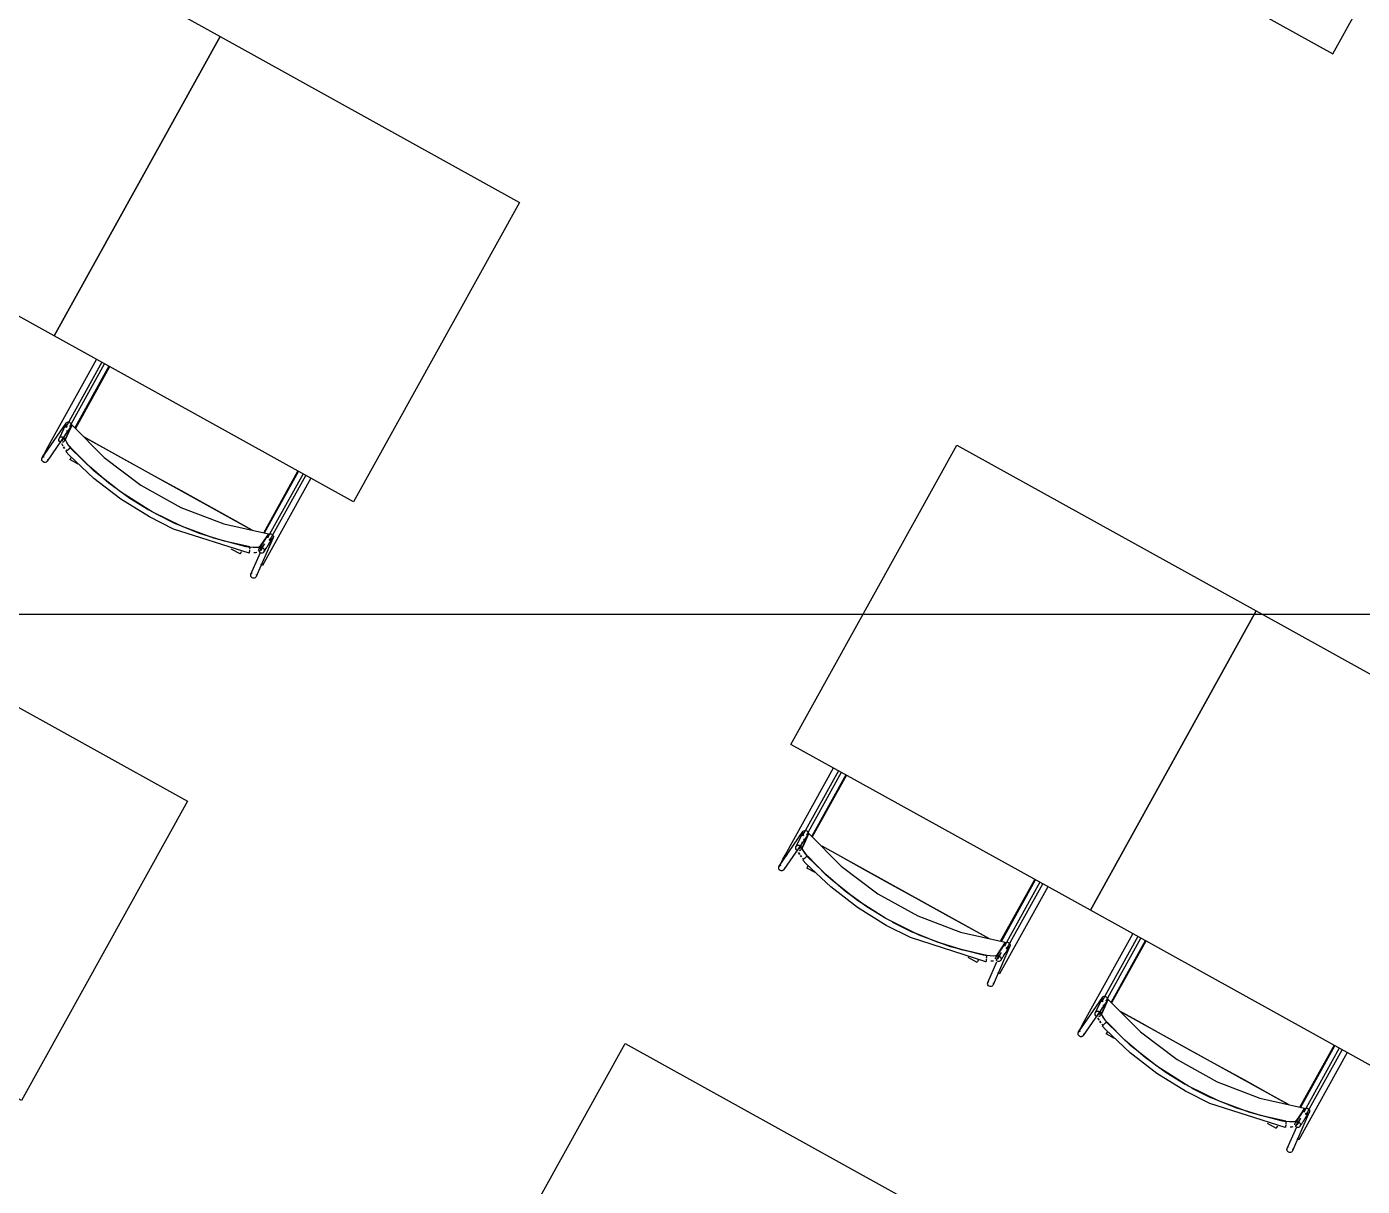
# Model space of a CAD drawing. Header units: metres. Extents: x 3.2 to 22.3, y 0.7 to 22.8.
# Drawn here: x 6.69 to 7.688, y 11.022 to 11.89 of the extents above; entities that cross this region are included whole.
import ezdxf

# ---------------------------------------------------------------- set-up
doc = ezdxf.new("R2010")
doc.units = ezdxf.units.M
for name, color, linetype in [('ARREDI', 9, 'Continuous'), ('PARETI_STRUTTURE', 7, 'Continuous'), ('WAYFINDING_RIQUADRI', 7, 'Continuous')]:
    doc.layers.add(name, color=color, linetype=linetype)

msp = doc.modelspace()

# ---------------------------------------------------------------- linework, layer by layer
at = {"layer": 'ARREDI'}
for points in [[(7.11516, 12.17476), (7.66616, 11.86932)], [(7.66616, 11.86932), (7.83415, 12.17236)], [(6.75105, 11.63565), (6.72554, 11.58963)], [(6.71631, 11.57994), (6.71806, 11.58387), (6.71874, 11.58538)], [(6.7224, 11.57482), (6.72082, 11.57668), (6.71952, 11.57857), (6.71874, 11.58007), (6.71861, 11.58095), (6.72103, 11.58636), (6.72345, 11.59175), (6.74752, 11.5674), (6.77484, 11.54671), (6.80482, 11.53008), (6.83684, 11.51789), (6.87024, 11.51038), (6.86695, 11.50546), (6.86364, 11.50056)], [(6.71968, 11.59008), (6.71911, 11.59058), (6.71875, 11.59124), (6.71862, 11.59197), (6.71877, 11.59271), (6.719, 11.59314), (6.719, 11.59315), (6.71915, 11.59335), (6.71973, 11.59381), (6.72044, 11.59404)], [(6.71977, 11.5877), (6.71938, 11.58682)], [(6.72044, 11.59405), (6.72119, 11.59403), (6.72189, 11.59375), (6.72246, 11.59325), (6.72282, 11.5926), (6.72294, 11.59187), (6.7228, 11.59113)], [(6.72346, 11.59174), (6.72169, 11.59028)], [(6.70569, 11.57559), (6.70568, 11.5756), (6.70573, 11.57557), (6.70598, 11.57542), (6.70643, 11.57517)], [(6.70701, 11.57486), (6.70643, 11.57518)], [(6.71532, 11.57874), (6.71461, 11.57901), (6.71404, 11.57949), (6.71366, 11.58013), (6.71355, 11.58085), (6.71355, 11.58092), (6.71369, 11.58157), (6.71375, 11.58171), (6.71407, 11.5822), (6.71465, 11.58266), (6.71536, 11.58289)], [(6.71536, 11.58289), (6.71611, 11.58288), (6.71681, 11.58262), (6.71738, 11.58213), (6.71775, 11.58149), (6.71787, 11.58077), (6.71787, 11.58076), (6.71773, 11.58005), (6.71768, 11.57991), (6.71736, 11.57942), (6.71677, 11.57896), (6.71606, 11.57873)], [(6.7165, 11.57615), (6.71575, 11.57762)], [(6.71578, 11.5776), (6.71654, 11.5761)], [(6.71706, 11.57535), (6.71785, 11.57421)], [(6.71778, 11.5743), (6.71706, 11.57534)], [(6.72239, 11.57482), (6.72074, 11.57677), (6.71946, 11.57864), (6.71871, 11.58011), (6.7186, 11.58097)], [(6.72098, 11.57382), (6.72146, 11.57425), (6.7218, 11.57456), (6.72197, 11.57471)], [(6.78096, 11.52818), (6.76669, 11.53686), (6.7509, 11.5483), (6.73611, 11.56098), (6.72239, 11.57482)], [(6.78095, 11.52818), (6.76671, 11.53684), (6.75096, 11.54826), (6.73619, 11.56091), (6.72249, 11.57471)], [(6.85811, 11.51311), (6.84557, 11.52006), (6.82544, 11.53121), (6.80525, 11.54241), (6.78504, 11.55361), (6.76485, 11.56481), (6.74472, 11.57596), (6.73219, 11.58291)], [(6.7322, 11.58289), (6.85809, 11.51311)], [(6.70332, 11.56382), (6.70257, 11.56384), (6.70188, 11.56411), (6.70131, 11.56461), (6.70093, 11.56527), (6.70082, 11.566), (6.70096, 11.56674), (6.7012, 11.56717), (6.7012, 11.56718), (6.70135, 11.56738), (6.70193, 11.56784), (6.70264, 11.56807)], [(6.70514, 11.5659), (6.705, 11.56516), (6.70477, 11.56473), (6.70477, 11.56472), (6.70461, 11.56452), (6.70403, 11.56406), (6.70332, 11.56383)], [(6.71868, 11.57322), (6.71939, 11.57239)], [(6.71877, 11.57184), (6.71878, 11.57185)], [(6.72098, 11.57382), (6.72044, 11.57332), (6.71988, 11.57282), (6.71901, 11.57205), (6.7188, 11.57187)], [(6.72287, 11.56782), (6.72251, 11.56716), (6.72219, 11.5666), (6.72196, 11.56616), (6.72183, 11.56594)], [(6.86732, 11.51104), (6.89284, 11.55705)], [(6.78585, 11.52546), (6.80046, 11.51812)], [(6.80042, 11.51814), (6.78587, 11.52546)], [(6.85629, 11.50054), (6.83733, 11.50485), (6.81878, 11.51067), (6.801, 11.51787)], [(6.85643, 11.50051), (6.83745, 11.50481), (6.81885, 11.51065), (6.80103, 11.51786)], [(6.87005, 11.50951), (6.87059, 11.51002), (6.87129, 11.51031), (6.87204, 11.51034), (6.87276, 11.51013), (6.87336, 11.50967), (6.87377, 11.50905)], [(6.87377, 11.50905), (6.87395, 11.50833), (6.87386, 11.50758), (6.87377, 11.50736), (6.87377, 11.50734), (6.87352, 11.50692), (6.87298, 11.50641), (6.87229, 11.50612), (6.87154, 11.50608), (6.87081, 11.5063)], [(6.8492, 11.49534), (6.84932, 11.49557), (6.84956, 11.49599), (6.84988, 11.49657), (6.85024, 11.49721)], [(6.85621, 11.49807), (6.85608, 11.49733), (6.85597, 11.49668), (6.85589, 11.49618), (6.85583, 11.4959), (6.85583, 11.49586), (6.85583, 11.49587), (6.85587, 11.49611)], [(6.85633, 11.4988), (6.85644, 11.49942), (6.85652, 11.49988), (6.85656, 11.5001)], [(6.86364, 11.50056), (6.86284, 11.5002), (6.86114, 11.50006), (6.85885, 11.50017), (6.85643, 11.50051)], [(6.86366, 11.50055), (6.86289, 11.50019), (6.86123, 11.50004), (6.85897, 11.50015), (6.85644, 11.50051)], [(6.86149, 11.4963), (6.86063, 11.49623), (6.85938, 11.49629)], [(6.86069, 11.49622), (6.85939, 11.49628)], [(6.86292, 11.49794), (6.86301, 11.49868), (6.86324, 11.49921), (6.86334, 11.49933), (6.86385, 11.49983), (6.86387, 11.49983), (6.86455, 11.50011), (6.86528, 11.50014), (6.86599, 11.49992), (6.8666, 11.49946), (6.86701, 11.49883)], [(6.86722, 11.50283), (6.86641, 11.50164), (6.86309, 11.49672)], [(6.86701, 11.49883), (6.86719, 11.4981), (6.86711, 11.49737), (6.86687, 11.49684), (6.86677, 11.4967), (6.86629, 11.49624), (6.86625, 11.49622), (6.86557, 11.49594), (6.86483, 11.49591), (6.86411, 11.49613), (6.86351, 11.49659)], [(6.86519, 11.48717), (6.86461, 11.48749)], [(6.8659, 11.48678), (6.86564, 11.48692), (6.8652, 11.48717)], [(6.86594, 11.48677), (6.86595, 11.48675)], [(6.85721, 11.47851), (6.85703, 11.47924), (6.85713, 11.47999), (6.85721, 11.48021), (6.85721, 11.48022), (6.85746, 11.48064), (6.858, 11.48115)], [(6.86118, 11.48019), (6.86136, 11.47947), (6.86126, 11.47872), (6.86118, 11.4785), (6.86118, 11.47848), (6.86093, 11.47807), (6.86039, 11.47755), (6.8597, 11.47726), (6.85895, 11.47722), (6.85822, 11.47744), (6.85763, 11.4779), (6.85721, 11.47851)], [(7.30205, 11.33021), (7.27653, 11.2842)], [(7.2734, 11.26938), (7.27181, 11.27124), (7.27051, 11.27313), (7.26973, 11.27463), (7.26961, 11.27551), (7.27202, 11.28092), (7.27444, 11.28631), (7.29851, 11.26196), (7.32583, 11.24127), (7.35581, 11.22465), (7.38783, 11.21245), (7.42122, 11.20494), (7.41794, 11.20002), (7.41463, 11.19512)], [(7.27067, 11.28465), (7.2701, 11.28515), (7.26974, 11.2858), (7.26962, 11.28654), (7.26977, 11.28727), (7.26999, 11.2877), (7.26999, 11.28772), (7.27014, 11.28791), (7.27073, 11.28837), (7.27143, 11.28861)], [(7.27144, 11.28861), (7.27219, 11.28859), (7.27288, 11.28832), (7.27345, 11.28782), (7.27381, 11.28716), (7.27394, 11.28643), (7.2738, 11.28569)], [(7.27445, 11.2863), (7.27269, 11.28484)], [(7.26631, 11.2733), (7.2656, 11.27357), (7.26503, 11.27405), (7.26466, 11.27469), (7.26454, 11.27541), (7.26454, 11.27548), (7.26468, 11.27614), (7.26474, 11.27627), (7.26506, 11.27676), (7.26564, 11.27722), (7.26635, 11.27746)], [(7.26635, 11.27746), (7.2671, 11.27744), (7.26781, 11.27718), (7.26838, 11.27669), (7.26874, 11.27605), (7.26886, 11.27533), (7.26886, 11.27532), (7.26872, 11.27461), (7.26867, 11.27447), (7.26835, 11.27398), (7.26777, 11.27352), (7.26706, 11.27329)], [(7.2673, 11.2745), (7.26905, 11.27843), (7.26973, 11.27994)], [(7.27339, 11.26938), (7.27173, 11.27134), (7.27046, 11.2732), (7.26971, 11.27467), (7.26959, 11.27553)], [(7.27076, 11.28226), (7.27038, 11.28139)], [(7.28396, 11.27704), (7.29571, 11.27052), (7.31583, 11.25937), (7.33603, 11.24818), (7.35625, 11.23697), (7.37644, 11.22577), (7.39657, 11.21462), (7.4091, 11.20766)], [(7.28396, 11.27703), (7.40908, 11.20767)], [(7.25667, 11.27016), (7.25668, 11.27015)], [(7.25742, 11.26974), (7.25698, 11.26999), (7.25671, 11.27013), (7.25667, 11.27016)], [(7.25801, 11.26942), (7.25742, 11.26974)], [(7.26749, 11.27071), (7.26674, 11.27218)], [(7.26677, 11.27216), (7.26753, 11.27066)], [(7.26878, 11.26886), (7.26805, 11.2699)], [(7.26806, 11.26991), (7.26885, 11.26877)], [(7.26969, 11.26778), (7.27038, 11.26695)], [(7.26976, 11.2664), (7.26977, 11.26641)], [(7.27197, 11.26839), (7.27143, 11.26789), (7.27087, 11.26739), (7.27037, 11.26696), (7.27, 11.26661), (7.26979, 11.26643)], [(7.27198, 11.26838), (7.27245, 11.26881), (7.2728, 11.26912), (7.27296, 11.26927)], [(7.33195, 11.22274), (7.31769, 11.23142), (7.30189, 11.24286), (7.2871, 11.25554), (7.27338, 11.26938)], [(7.33194, 11.22274), (7.31771, 11.23141), (7.30196, 11.24282), (7.28718, 11.25548), (7.27349, 11.26927)], [(7.25432, 11.25838), (7.25357, 11.2584), (7.25287, 11.25868), (7.2523, 11.25918), (7.25193, 11.25983), (7.25182, 11.26057), (7.25196, 11.2613), (7.25219, 11.26173), (7.25219, 11.26175), (7.25234, 11.26194), (7.25293, 11.2624), (7.25364, 11.26263)], [(7.2561, 11.26069), (7.25614, 11.26045), (7.25598, 11.25973), (7.25576, 11.25929), (7.25561, 11.25909), (7.25503, 11.25862), (7.25432, 11.25838)], [(7.27282, 11.2605), (7.27293, 11.26069)], [(7.27387, 11.26238), (7.27351, 11.26173), (7.27319, 11.26116), (7.27295, 11.26073)], [(7.41832, 11.2056), (7.44383, 11.25161)], [(7.33685, 11.22003), (7.35146, 11.21268)], [(7.35141, 11.2127), (7.33686, 11.22002)], [(7.40728, 11.1951), (7.38832, 11.19941), (7.36977, 11.20523), (7.35199, 11.21243)], [(7.40743, 11.19507), (7.38844, 11.19938), (7.36984, 11.20521), (7.35202, 11.21242)], [(7.52589, 11.20612), (7.50037, 11.16011)], [(7.41821, 11.19739), (7.4174, 11.1962), (7.41409, 11.19128)], [(7.42105, 11.20407), (7.42159, 11.20458), (7.42228, 11.20486), (7.42303, 11.2049), (7.42375, 11.20469), (7.42435, 11.20423), (7.42477, 11.20361)], [(7.42476, 11.20361), (7.42495, 11.20289), (7.42485, 11.20214), (7.42476, 11.20192), (7.42476, 11.2019), (7.42451, 11.20149), (7.42397, 11.20097), (7.42328, 11.20068), (7.42253, 11.20064), (7.42181, 11.20086)], [(7.40019, 11.1899), (7.40032, 11.19013), (7.40055, 11.19055), (7.40087, 11.19113), (7.40123, 11.19177)], [(7.4072, 11.19263), (7.40707, 11.19189), (7.40696, 11.19124), (7.40688, 11.19074), (7.40682, 11.19046), (7.40682, 11.19042), (7.40682, 11.19043), (7.40687, 11.19067)], [(7.40732, 11.19336), (7.40743, 11.19398), (7.40751, 11.19444), (7.40756, 11.19466)], [(7.41464, 11.19512), (7.41383, 11.19476), (7.41214, 11.19462), (7.40984, 11.19473), (7.40743, 11.19508)], [(7.41466, 11.19511), (7.41388, 11.19475), (7.41223, 11.1946), (7.40996, 11.19471), (7.40743, 11.19507)], [(7.41248, 11.19086), (7.41162, 11.19079), (7.41037, 11.19085)], [(7.41168, 11.19078), (7.41038, 11.19084)], [(7.41391, 11.19251), (7.414, 11.19324), (7.41423, 11.19377), (7.41433, 11.19389), (7.41485, 11.19439), (7.41486, 11.19439), (7.41554, 11.19467), (7.41628, 11.1947), (7.41698, 11.19448), (7.4176, 11.19402), (7.418, 11.19339)], [(7.418, 11.19339), (7.41818, 11.19266), (7.4181, 11.19193), (7.41785, 11.1914), (7.41777, 11.19126), (7.41728, 11.1908), (7.41724, 11.19078), (7.41656, 11.1905), (7.41582, 11.19047), (7.4151, 11.19069), (7.41502, 11.19076)], [(7.4082, 11.17308), (7.40802, 11.1738), (7.40812, 11.17455), (7.4082, 11.17477), (7.4082, 11.17479), (7.40845, 11.1752), (7.409, 11.17572)], [(7.41619, 11.18174), (7.4156, 11.18206)], [(7.4169, 11.18134), (7.41663, 11.18148), (7.41619, 11.18173)], [(7.41693, 11.18133), (7.41694, 11.18131)], [(7.41217, 11.17475), (7.41236, 11.17403), (7.41226, 11.17328), (7.41217, 11.17306), (7.41217, 11.17304), (7.41192, 11.17263), (7.41138, 11.17211), (7.41069, 11.17182), (7.40994, 11.17178), (7.40922, 11.172), (7.40862, 11.17246), (7.4082, 11.17307)], [(7.49114, 11.15042), (7.49289, 11.15435), (7.49358, 11.15586)], [(7.49451, 11.16056), (7.49394, 11.16106), (7.49358, 11.16172), (7.49345, 11.16245), (7.49361, 11.16319), (7.49383, 11.16362), (7.49383, 11.16363), (7.49398, 11.16383), (7.49457, 11.16428), (7.49527, 11.16452)], [(7.49724, 11.1453), (7.49566, 11.14716), (7.49435, 11.14905), (7.49357, 11.15055), (7.49345, 11.15142), (7.49586, 11.15684), (7.49828, 11.16223), (7.52235, 11.13788), (7.54967, 11.11719), (7.57966, 11.10056), (7.61167, 11.08837), (7.64506, 11.08085), (7.64178, 11.07594), (7.63848, 11.07103)], [(7.49461, 11.15818), (7.49422, 11.1573)], [(7.49528, 11.16452), (7.49603, 11.16451), (7.49672, 11.16423), (7.49729, 11.16373), (7.49765, 11.16308), (7.49778, 11.16234), (7.49764, 11.16161)], [(7.49829, 11.16221), (7.49653, 11.16076)], [(7.48053, 11.14606), (7.48051, 11.14608), (7.48055, 11.14605), (7.48082, 11.1459), (7.48126, 11.14565)], [(7.48185, 11.14534), (7.48127, 11.14566)], [(7.49015, 11.14922), (7.48944, 11.14948), (7.48887, 11.14997), (7.4885, 11.15061), (7.48838, 11.15133), (7.48838, 11.1514), (7.48852, 11.15205), (7.48858, 11.15219), (7.4889, 11.15268), (7.48948, 11.15314), (7.49019, 11.15337)], [(7.49019, 11.15337), (7.49094, 11.15336), (7.49165, 11.15309), (7.49222, 11.15261), (7.49258, 11.15197), (7.4927, 11.15125), (7.4927, 11.15123), (7.49256, 11.15052), (7.49251, 11.15038), (7.49219, 11.1499), (7.49161, 11.14944), (7.4909, 11.1492)], [(7.49133, 11.14663), (7.49058, 11.1481)], [(7.49061, 11.14808), (7.49137, 11.14658)], [(7.49262, 11.14477), (7.49189, 11.14581)], [(7.4919, 11.14583), (7.49269, 11.14469)], [(7.49723, 11.14529), (7.49557, 11.14725), (7.4943, 11.14911), (7.49355, 11.15058), (7.49343, 11.15145)], [(7.55579, 11.09865), (7.54153, 11.10733), (7.52573, 11.11878), (7.51094, 11.13146), (7.49722, 11.14529)], [(7.63294, 11.08359), (7.6204, 11.09053), (7.60028, 11.10169), (7.58008, 11.11288), (7.55987, 11.12409), (7.53968, 11.13528), (7.51956, 11.14644), (7.50703, 11.15338)], [(7.50703, 11.15337), (7.63292, 11.08359)], [(7.47816, 11.1343), (7.47741, 11.13431), (7.47671, 11.13459), (7.47614, 11.13509), (7.47577, 11.13575), (7.47566, 11.13648), (7.4758, 11.13722), (7.47603, 11.13765), (7.47603, 11.13766), (7.47618, 11.13786), (7.47677, 11.13831), (7.47748, 11.13855)], [(7.47997, 11.13637), (7.47984, 11.13564), (7.4796, 11.13521), (7.4796, 11.13519), (7.47945, 11.135), (7.47886, 11.13454), (7.47816, 11.13431)], [(7.49351, 11.1437), (7.49422, 11.14286)], [(7.4936, 11.14232), (7.49362, 11.14233)], [(7.49581, 11.1443), (7.49527, 11.1438), (7.49471, 11.1433), (7.49384, 11.14252), (7.49363, 11.14234)], [(7.49582, 11.1443), (7.49629, 11.14473), (7.49664, 11.14503), (7.4968, 11.14519)], [(7.49771, 11.13829), (7.49735, 11.13764), (7.49703, 11.13707), (7.49679, 11.13664), (7.49667, 11.13642)], [(7.55578, 11.09866), (7.54155, 11.10732), (7.5258, 11.11874), (7.51102, 11.13139), (7.49733, 11.14518)], [(7.64215, 11.08151), (7.66767, 11.12753)], [(7.56069, 11.09594), (7.5753, 11.0886)], [(7.57526, 11.08861), (7.5607, 11.09593)], [(7.63112, 11.07102), (7.61216, 11.07532), (7.59361, 11.08114), (7.57583, 11.08835)], [(7.63127, 11.07099), (7.61228, 11.07529), (7.59368, 11.08112), (7.57587, 11.08833)], [(7.64489, 11.07998), (7.64543, 11.0805), (7.64612, 11.08079), (7.64687, 11.08082), (7.64759, 11.08061), (7.64819, 11.08015), (7.64861, 11.07953)], [(7.64861, 11.07953), (7.64879, 11.07881), (7.64869, 11.07806), (7.64861, 11.07783), (7.64861, 11.07782), (7.64836, 11.0774), (7.64781, 11.07689), (7.64712, 11.0766), (7.64637, 11.07656), (7.64565, 11.07678)], [(7.62403, 11.06581), (7.62416, 11.06605), (7.62439, 11.06646), (7.62471, 11.06705), (7.62507, 11.06769)], [(7.63104, 11.06854), (7.63092, 11.06781), (7.6308, 11.06716), (7.63072, 11.06666), (7.63067, 11.06638), (7.63067, 11.06634), (7.63067, 11.06635), (7.63071, 11.06659)], [(7.63117, 11.06926), (7.63127, 11.0699), (7.63135, 11.07036), (7.6314, 11.07058)], [(7.63848, 11.07103), (7.63767, 11.07067), (7.63598, 11.07053), (7.63368, 11.07065), (7.63127, 11.07099)], [(7.6385, 11.07103), (7.63772, 11.07067), (7.63607, 11.07052), (7.6338, 11.07063), (7.63127, 11.07099)], [(7.63632, 11.06678), (7.63546, 11.06671), (7.63421, 11.06676)], [(7.63552, 11.0667), (7.63422, 11.06676)], [(7.63775, 11.06842), (7.63784, 11.06916), (7.63807, 11.06968), (7.63817, 11.06981), (7.63869, 11.07031), (7.6387, 11.07031), (7.63938, 11.07059), (7.64012, 11.07062), (7.64082, 11.07039), (7.64144, 11.06993), (7.64184, 11.06931)], [(7.64205, 11.07331), (7.64125, 11.07212), (7.63793, 11.0672)], [(7.64184, 11.0693), (7.64202, 11.06858), (7.64194, 11.06785), (7.6417, 11.06732), (7.64161, 11.06718), (7.64112, 11.06672), (7.64108, 11.06669), (7.6404, 11.06642), (7.63966, 11.06639), (7.63894, 11.06661), (7.63834, 11.06707)], [(7.64003, 11.05765), (7.63944, 11.05797)], [(7.64074, 11.05726), (7.64047, 11.0574), (7.64003, 11.05765)], [(7.64077, 11.05724), (7.64078, 11.05723)], [(7.63205, 11.04899), (7.63187, 11.04972), (7.63196, 11.05047), (7.63205, 11.05069), (7.63205, 11.0507), (7.6323, 11.05112), (7.63284, 11.05163)], [(7.63602, 11.05067), (7.6362, 11.04995), (7.6361, 11.0492), (7.63602, 11.04897), (7.63602, 11.04896), (7.63577, 11.04854), (7.63522, 11.04803), (7.63453, 11.04774), (7.63378, 11.0477), (7.63306, 11.04792), (7.63246, 11.04838), (7.63204, 11.04899)]]:
    msp.add_lwpolyline(points, dxfattribs=at)
for points in [[(6.61027, 12.00632), (6.83411, 11.88223), (6.71002, 11.65839), (6.48618, 11.78247)], [(6.83411, 11.88223), (7.05795, 11.75815), (6.93386, 11.5343), (6.71002, 11.65838)], [(7.3851, 11.57679), (7.60895, 11.45271), (7.48485, 11.22886), (7.26102, 11.35295)], [(6.87023, 11.51038), (6.86981, 11.50739)], [(7.60894, 11.45271), (7.83279, 11.32862), (7.70869, 11.10478), (7.48486, 11.22886)], [(6.58594, 11.43455), (6.80978, 11.31047), (6.68569, 11.08662), (6.46185, 11.2107)], [(7.42122, 11.20494), (7.42082, 11.20195)], [(7.13693, 11.12911), (7.36078, 11.00503), (7.23668, 10.78118), (7.01285, 10.90526)], [(7.64506, 11.08086), (7.64466, 11.07787)]]:
    msp.add_lwpolyline(points, close=True, dxfattribs=at)
at = {"layer": 'PARETI_STRUTTURE'}
for points in [[(6.70568, 11.57559), (6.74181, 11.64077)], [(6.74559, 11.63867), (6.71847, 11.58974)], [(6.72181, 11.59067), (6.74776, 11.63747)], [(6.75154, 11.63538), (6.72596, 11.58921)], [(6.70119, 11.56717), (6.719, 11.59314)], [(6.72258, 11.5907), (6.70477, 11.56472)], [(6.71877, 11.59235), (6.71374, 11.58172)], [(6.72268, 11.59049), (6.72262, 11.59037), (6.72257, 11.59026), (6.72251, 11.59013), (6.72246, 11.59002), (6.7224, 11.5899), (6.72235, 11.58978), (6.72229, 11.58966), (6.72224, 11.58955), (6.72218, 11.58942), (6.72212, 11.58931), (6.72207, 11.58919), (6.72201, 11.58908), (6.7219, 11.58883), (6.72185, 11.58872), (6.72178, 11.58859), (6.72172, 11.58848), (6.72167, 11.58835), (6.72161, 11.58824), (6.72155, 11.58812), (6.7215, 11.58801), (6.72144, 11.58788), (6.72139, 11.58777), (6.72133, 11.58765), (6.72128, 11.58753), (6.72117, 11.58728), (6.72111, 11.58717), (6.72105, 11.58705), (6.721, 11.58694), (6.72094, 11.58681), (6.72089, 11.5867), (6.72083, 11.58658), (6.72078, 11.58647), (6.72072, 11.58634), (6.72067, 11.58623), (6.72061, 11.5861), (6.72055, 11.58599), (6.72044, 11.58574), (6.72039, 11.58563), (6.72033, 11.58551), (6.72026, 11.5854), (6.72021, 11.58527), (6.72015, 11.58516), (6.7201, 11.58503), (6.72004, 11.58492), (6.71999, 11.5848), (6.71993, 11.58469), (6.71987, 11.58456), (6.71982, 11.58445), (6.71971, 11.5842), (6.71965, 11.58409), (6.7196, 11.58397), (6.71954, 11.58385), (6.71949, 11.58373), (6.71943, 11.58362), (6.71937, 11.58349), (6.71932, 11.58338), (6.71926, 11.58326), (6.71921, 11.58315), (6.71915, 11.58302), (6.7191, 11.58291), (6.71899, 11.58266), (6.71893, 11.58255), (6.71887, 11.58242), (6.71882, 11.58231), (6.71876, 11.58219), (6.71871, 11.58208), (6.71864, 11.58195), (6.71858, 11.58184), (6.71853, 11.58172), (6.71847, 11.5816), (6.71842, 11.58148), (6.71836, 11.58137), (6.71825, 11.58112), (6.71819, 11.58101), (6.71814, 11.58088), (6.71808, 11.58077), (6.71803, 11.58065), (6.71797, 11.58053), (6.71792, 11.58041), (6.71786, 11.5803), (6.7178, 11.58017), (6.71775, 11.58006), (6.71769, 11.57994), (6.71768, 11.57991)], [(6.70102, 11.56695), (6.70163, 11.56815), (6.70238, 11.56958), (6.70393, 11.57244), (6.70568, 11.57559)], [(6.71713, 11.58224), (6.71805, 11.58387)], [(6.78338, 11.52679), (6.78087, 11.52821), (6.75971, 11.54171), (6.74003, 11.55725), (6.72199, 11.57472)], [(6.78129, 11.52301), (6.75982, 11.53636), (6.73976, 11.55177), (6.72136, 11.56909), (6.71876, 11.57184)], [(6.72805, 11.56245), (6.72182, 11.56591)], [(6.86676, 11.51116), (6.89234, 11.55732)], [(6.89613, 11.55523), (6.86989, 11.50789)], [(6.90207, 11.55193), (6.86595, 11.48675)], [(6.87269, 11.50786), (6.89829, 11.55403)], [(6.85657, 11.50013), (6.85365, 11.50071), (6.8294, 11.50703), (6.80589, 11.51575), (6.78339, 11.5268)], [(6.85583, 11.49586), (6.79935, 11.51391), (6.78128, 11.52301)], [(6.87377, 11.50735), (6.86118, 11.47849)], [(6.86958, 11.50906), (6.86325, 11.49921)], [(6.86686, 11.49684), (6.86691, 11.49691), (6.86733, 11.49758), (6.8674, 11.49767), (6.86748, 11.49778), (6.86811, 11.49878), (6.86819, 11.4989), (6.86868, 11.49967), (6.86875, 11.49977), (6.86882, 11.49988), (6.8689, 11.49999), (6.86945, 11.50088), (6.86954, 11.50099), (6.87002, 11.50177), (6.87009, 11.50187), (6.87016, 11.50198), (6.87025, 11.50209), (6.8708, 11.50298), (6.87089, 11.50309), (6.87137, 11.50387), (6.87144, 11.50396), (6.87151, 11.50408), (6.87159, 11.50419), (6.87222, 11.50519), (6.8723, 11.5053), (6.87272, 11.50596), (6.87279, 11.50606), (6.87286, 11.50617), (6.87294, 11.50628), (6.87322, 11.50673), (6.87377, 11.50735)], [(6.86937, 11.50809), (6.8698, 11.50908)], [(6.87116, 11.50509), (6.87259, 11.50766)], [(6.84918, 11.4953), (6.8425, 11.49901)], [(6.85721, 11.48021), (6.86431, 11.49648)], [(6.86496, 11.49797), (6.86682, 11.50224)], [(6.86601, 11.50089), (6.86551, 11.49998)], [(7.25667, 11.27015), (7.2928, 11.33533)], [(7.29659, 11.33323), (7.26946, 11.2843)], [(7.2728, 11.28523), (7.29875, 11.33203)], [(7.30253, 11.32994), (7.27695, 11.28377)], [(7.25219, 11.26173), (7.26999, 11.28771)], [(7.27357, 11.28526), (7.25576, 11.25929)], [(7.26976, 11.28691), (7.26474, 11.27628)], [(7.27367, 11.28505), (7.27362, 11.28493), (7.27356, 11.28482), (7.27351, 11.28469), (7.27345, 11.28458), (7.2734, 11.28446), (7.27334, 11.28435), (7.27328, 11.28422), (7.27323, 11.28411), (7.27317, 11.28398), (7.27312, 11.28387), (7.27306, 11.28375), (7.27301, 11.28364), (7.2729, 11.28339), (7.27283, 11.28328), (7.27277, 11.28315), (7.27271, 11.28304), (7.27266, 11.28292), (7.2726, 11.2828), (7.27255, 11.28268), (7.27249, 11.28257), (7.27244, 11.28244), (7.27238, 11.28233), (7.27233, 11.28221), (7.27227, 11.2821), (7.27216, 11.28185), (7.2721, 11.28173), (7.27205, 11.28161), (7.27199, 11.2815), (7.27194, 11.28137), (7.27188, 11.28126), (7.27183, 11.28114), (7.27177, 11.28103), (7.27171, 11.2809), (7.27166, 11.28079), (7.2716, 11.28067), (7.27155, 11.28055), (7.27144, 11.2803), (7.27138, 11.28019), (7.27133, 11.28007), (7.27126, 11.27996), (7.2712, 11.27983), (7.27115, 11.27972), (7.27109, 11.2796), (7.27103, 11.27948), (7.27098, 11.27936), (7.27092, 11.27925), (7.27087, 11.27912), (7.27081, 11.27901), (7.2707, 11.27876), (7.27065, 11.27865), (7.27059, 11.27853), (7.27053, 11.27842), (7.27048, 11.27829), (7.27042, 11.27818), (7.27037, 11.27805), (7.27031, 11.27794), (7.27026, 11.27782), (7.2702, 11.27771), (7.27015, 11.27758), (7.27009, 11.27747), (7.26998, 11.27722), (7.26992, 11.27711), (7.26987, 11.27698), (7.26981, 11.27687), (7.26976, 11.27675), (7.2697, 11.27664), (7.26963, 11.27651), (7.26958, 11.2764), (7.26952, 11.27628), (7.26946, 11.27617), (7.26941, 11.27604), (7.26935, 11.27593), (7.26924, 11.27568), (7.26919, 11.27557), (7.26913, 11.27544), (7.26908, 11.27533), (7.26902, 11.27521), (7.26896, 11.2751), (7.26891, 11.27497), (7.26885, 11.27486), (7.2688, 11.27473), (7.26874, 11.27462), (7.26869, 11.2745), (7.26867, 11.27447)], [(7.26814, 11.2768), (7.26904, 11.27844)], [(7.25201, 11.26151), (7.25262, 11.26271), (7.25337, 11.26414), (7.25493, 11.267), (7.25668, 11.27015)], [(7.33228, 11.21757), (7.31081, 11.23092), (7.29075, 11.24633), (7.27235, 11.26365), (7.26975, 11.2664)], [(7.33437, 11.22136), (7.33186, 11.22277), (7.31071, 11.23627), (7.29103, 11.25181), (7.27298, 11.26929)], [(7.27905, 11.25701), (7.27281, 11.26047)], [(7.45307, 11.24649), (7.41694, 11.18131)], [(7.41775, 11.20572), (7.44333, 11.25189)], [(7.44712, 11.24979), (7.42088, 11.20246)], [(7.42369, 11.20242), (7.44928, 11.24859)], [(7.40682, 11.19042), (7.35035, 11.20847), (7.33228, 11.21757)], [(7.40756, 11.19469), (7.40464, 11.19527), (7.38039, 11.20159), (7.35689, 11.21032), (7.33438, 11.22136)], [(7.48052, 11.14607), (7.51664, 11.21125)], [(7.52043, 11.20914), (7.4933, 11.16021)], [(7.49665, 11.16114), (7.52259, 11.20795)], [(7.52637, 11.20586), (7.50079, 11.15969)], [(7.42476, 11.20191), (7.41217, 11.17305)], [(7.42057, 11.20363), (7.41424, 11.19377)], [(7.41595, 11.19253), (7.41781, 11.1968)], [(7.417, 11.19545), (7.4165, 11.19455)], [(7.41785, 11.1914), (7.41791, 11.19147), (7.41832, 11.19214), (7.41841, 11.19223), (7.41903, 11.19323), (7.41911, 11.19335), (7.41967, 11.19423), (7.41974, 11.19433), (7.41982, 11.19444), (7.42038, 11.19533), (7.42046, 11.19544), (7.42102, 11.19633), (7.42109, 11.19643), (7.42117, 11.19654), (7.4218, 11.19754), (7.42188, 11.19765), (7.42236, 11.19843), (7.42243, 11.19853), (7.42252, 11.19864), (7.42314, 11.19964), (7.42323, 11.19975), (7.42371, 11.20053), (7.42378, 11.20062), (7.42385, 11.20073), (7.42393, 11.20085), (7.42421, 11.20129), (7.42477, 11.20192)], [(7.42036, 11.20265), (7.4208, 11.20364)], [(7.42215, 11.19965), (7.42358, 11.20222)], [(7.40017, 11.18986), (7.39349, 11.19357)], [(7.40821, 11.17477), (7.41501, 11.19038)], [(7.47603, 11.13765), (7.49383, 11.16362)], [(7.49741, 11.16118), (7.4796, 11.1352)], [(7.49361, 11.16283), (7.48858, 11.15219)], [(7.49751, 11.16097), (7.49746, 11.16084), (7.4974, 11.16073), (7.49735, 11.16061), (7.49729, 11.1605), (7.49724, 11.16037), (7.49718, 11.16026), (7.49713, 11.16014), (7.49707, 11.16002), (7.49701, 11.1599), (7.49696, 11.15979), (7.4969, 11.15966), (7.49685, 11.15955), (7.49679, 11.15943), (7.49672, 11.1593), (7.49667, 11.15919), (7.49661, 11.15907), (7.49656, 11.15896), (7.4965, 11.15883), (7.49645, 11.15872), (7.49639, 11.15859), (7.49633, 11.15848), (7.49628, 11.15836), (7.49622, 11.15825), (7.49617, 11.15812), (7.49611, 11.15801), (7.496, 11.15776), (7.49595, 11.15765), (7.49589, 11.15752), (7.49583, 11.15741), (7.49578, 11.15729), (7.49572, 11.15718), (7.49567, 11.15705), (7.49561, 11.15694), (7.49556, 11.15682), (7.4955, 11.15671), (7.49545, 11.15658), (7.49539, 11.15647), (7.49528, 11.15622), (7.49522, 11.15611), (7.49517, 11.15598), (7.4951, 11.15587), (7.49504, 11.15575), (7.49499, 11.15564), (7.49493, 11.15551), (7.49488, 11.1554), (7.49482, 11.15527), (7.49476, 11.15516), (7.49471, 11.15504), (7.49465, 11.15493), (7.49454, 11.15468), (7.49449, 11.15457), (7.49443, 11.15444), (7.49438, 11.15433), (7.49432, 11.15421), (7.49426, 11.15409), (7.49421, 11.15397), (7.49415, 11.15386), (7.4941, 11.15373), (7.49404, 11.15362), (7.49399, 11.1535), (7.49393, 11.15339), (7.49382, 11.15314), (7.49376, 11.15302), (7.49371, 11.1529), (7.49364, 11.15279), (7.49358, 11.15266), (7.49353, 11.15255), (7.49347, 11.15243), (7.49342, 11.15232), (7.49336, 11.15219), (7.49331, 11.15208), (7.49325, 11.15196), (7.4932, 11.15184), (7.49308, 11.15159), (7.49303, 11.15148), (7.49297, 11.15136), (7.49292, 11.15125), (7.49286, 11.15112), (7.49281, 11.15101), (7.49275, 11.15089), (7.4927, 11.15077), (7.49264, 11.15065), (7.49258, 11.15054), (7.49253, 11.15041), (7.49251, 11.15039)], [(7.47585, 11.13743), (7.47646, 11.13862), (7.47721, 11.14006), (7.47877, 11.14292), (7.48052, 11.14607)], [(7.49196, 11.15271), (7.49288, 11.15435)], [(7.55612, 11.09348), (7.53465, 11.10683), (7.51459, 11.12225), (7.49619, 11.13957), (7.49359, 11.14232)], [(7.50289, 11.13293), (7.49665, 11.13638)], [(7.55822, 11.09727), (7.5557, 11.09869), (7.53455, 11.11219), (7.51487, 11.12773), (7.49683, 11.1452)], [(7.64158, 11.08163), (7.66717, 11.1278)], [(7.67096, 11.12571), (7.64473, 11.07837)], [(7.67691, 11.12241), (7.64078, 11.05723)], [(7.64753, 11.07834), (7.67312, 11.1245)], [(7.6314, 11.07061), (7.62848, 11.07119), (7.60423, 11.07751), (7.58073, 11.08623), (7.55822, 11.09727)], [(7.63066, 11.06633), (7.57419, 11.08439), (7.55612, 11.09349)], [(7.6486, 11.07782), (7.63602, 11.04896)], [(7.64441, 11.07953), (7.63808, 11.06969)], [(7.64169, 11.06732), (7.64175, 11.06739), (7.64216, 11.06805), (7.64223, 11.06815), (7.64232, 11.06826), (7.64287, 11.06915), (7.64296, 11.06926), (7.64351, 11.07015), (7.64358, 11.07025), (7.64366, 11.07036), (7.64429, 11.07136), (7.64437, 11.07147), (7.64486, 11.07225), (7.64493, 11.07234), (7.645, 11.07246), (7.64508, 11.07257), (7.64564, 11.07346), (7.64572, 11.07357), (7.64621, 11.07434), (7.64628, 11.07444), (7.64634, 11.07455), (7.64643, 11.07466), (7.64705, 11.07566), (7.64714, 11.07577), (7.64755, 11.07644), (7.64762, 11.07654), (7.64769, 11.07665), (7.64778, 11.07676), (7.64805, 11.07721), (7.64861, 11.07783)], [(7.64421, 11.07857), (7.64464, 11.07956)], [(7.64599, 11.07557), (7.64742, 11.07814)], [(7.62401, 11.06578), (7.61733, 11.06948)], [(7.63204, 11.05069), (7.63914, 11.06695)], [(7.63979, 11.06845), (7.64165, 11.07271)], [(7.64084, 11.07137), (7.64034, 11.07046)]]:
    msp.add_lwpolyline(points, dxfattribs=at)
at = {"layer": 'WAYFINDING_RIQUADRI'}
msp.add_lwpolyline([(5.3, 10.95), (8.5, 10.95), (8.5, 11.45), (5.3, 11.45)], close=True, dxfattribs=at)

doc.saveas('drawing.dxf')
